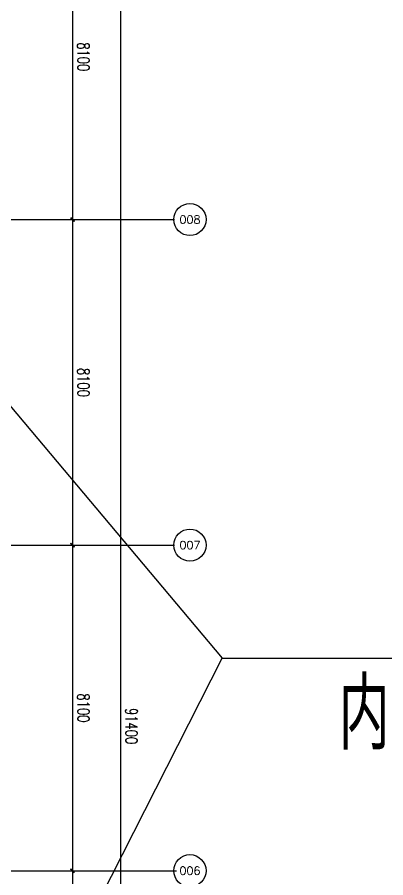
# Model space of a CAD drawing. Extents: x -954573 to 446329, y 489853 to 1226784.
# Drawn here: x -66059 to -56896, y 783045 to 804455 of the extents above; entities that cross this region are included whole.
import ezdxf
from ezdxf.enums import TextEntityAlignment as Align

# ---------------------------------------------------------------- set-up
doc = ezdxf.new("R2010")
doc.units = 0
doc.header["$LTSCALE"] = 10
doc.header["$MEASUREMENT"] = 0
doc.linetypes.add('10平面$0$DOTE', pattern=[2.42, 2, -0.2, 0.02, -0.2])
doc.layers.get('Defpoints').update_dxf_attribs({"color": 210})
for name, color, linetype in [('10平面$0$A-AXIS-D', 8, 'Continuous'), ('10平面$0$A-AXIS-DOTE', 8, '10平面$0$DOTE'), ('10平面$0$AS-WALL', 8, 'Continuous'), ('10平面$0$PUB_TEXT', 8, 'Continuous'), ('A-LIN-V', 9, 'Continuous'), ('建-引出', 3, 'Continuous')]:
    doc.layers.add(name, color=color, linetype=linetype)
doc.styles.add('10平面$0$_TCH_AXIS', font='COMPLEX', dxfattribs={"bigfont": 'GBCBIG'})
doc.styles.add('10平面$0$_TCH_DIM_T3', font='SIMPLEX', dxfattribs={"width": 0.705882, "bigfont": 'GBCBIG'})
doc.styles.add('10平面$0$A-DIM_T3', font='SIMPLEX', dxfattribs={"width": 0.705882, "bigfont": 'GBCBIG'})
doc.styles.add('A-STANDARD', font='SIMPLEX', dxfattribs={"bigfont": 'GBCBIG'})
doc.dimstyles.new('10平面$0$_TCH_ARCH&&100', dxfattribs={"dimtxt": 297.5, "dimasz": 100, "dimexe": 100, "dimexo": 100, "dimgap": 126.25, "dimtad": 1, "dimdec": 0, "dimzin": 0, "dimdsep": 46, "dimtxsty": '10平面$0$_TCH_DIM_T3', "dimblk": '10平面$0$_ArchTick', "dimcen": 0.09, "dimclrt": 7, "dimazin": 2, "dimtfac": 1, "dimtdec": 0, "dimtix": 1, "dimtmove": 2, "dimatfit": 3, "dimfxl": 0, "dimtolj": 1, "dimtzin": 0, "dimarcsym": 0})
doc.dimstyles.new('10平面$0$A-DIM&&100', dxfattribs={"dimtxt": 297.5, "dimasz": 100, "dimexe": 100, "dimexo": 100, "dimgap": 126.25, "dimtad": 1, "dimdec": 0, "dimzin": 0, "dimdsep": 46, "dimtxsty": '10平面$0$A-DIM_T3', "dimblk": '10平面$0$_ArchTick', "dimcen": 0.09, "dimclrt": 7, "dimazin": 2, "dimtfac": 1, "dimtdec": 0, "dimtix": 1, "dimtmove": 2, "dimatfit": 3, "dimfxl": 0, "dimtolj": 1, "dimtzin": 0, "dimarcsym": 0})

# ---------------------------------------------------------------- blocks, each defined once
blk = doc.blocks.new('10平面$0$_ArchTick')
at = {"color": 0, "linetype": 'ByBlock', "const_width": 0.4}
blk.add_lwpolyline([(-0.5, -0.5), (0.5, 0.5)], dxfattribs=at)
blk = doc.blocks.new('*D3014')
at = {"layer": '10平面$0$A-AXIS-D', "color": 0, "lineweight": -2}
for p, q in [((155366, 2700), (156152, 2700)), ((156052, 2700), (156052, -5400)), ((155366, -5400), (156152, -5400))]:
    blk.add_line(p, q, dxfattribs=at)
at = {"layer": 'Defpoints', "color": 0}
for p in [(155266, 2700), (155266, -5400), (156052, -5400)]:
    blk.add_point(p, dxfattribs=at)
at = {"layer": '10平面$0$A-AXIS-D', "color": 0, "lineweight": -2, "xscale": 100, "yscale": 100, "zscale": 100}
for p, rotation in [((156052, 2700), 90), ((156052, -5400), 270)]:
    blk.add_blockref('10平面$0$_ArchTick', p, dxfattribs=dict(at, rotation=rotation))
at = {"layer": '10平面$0$A-AXIS-D', "color": 7, "insert": (156327, -1350), "char_height": 297.5, "attachment_point": 5, "rotation": 270, "style": '10平面$0$A-DIM_T3'}
blk.add_mtext('\\A1;8100', dxfattribs=at)
blk = doc.blocks.new('*D3015')
at = {"layer": '10平面$0$A-AXIS-D', "color": 0, "lineweight": -2}
for p, q in [((155366, -5400), (156152, -5400)), ((156052, -5400), (156052, -13500)), ((155366, -13500), (156152, -13500))]:
    blk.add_line(p, q, dxfattribs=at)
at = {"layer": 'Defpoints', "color": 0}
for p in [(155266, -5400), (155266, -13500), (156052, -13500)]:
    blk.add_point(p, dxfattribs=at)
at = {"layer": '10平面$0$A-AXIS-D', "color": 0, "lineweight": -2, "xscale": 100, "yscale": 100, "zscale": 100}
for p, rotation in [((156052, -5400), 90), ((156052, -13500), 270)]:
    blk.add_blockref('10平面$0$_ArchTick', p, dxfattribs=dict(at, rotation=rotation))
at = {"layer": '10平面$0$A-AXIS-D', "color": 7, "insert": (156327, -9450), "char_height": 297.5, "attachment_point": 5, "rotation": 270, "style": '10平面$0$A-DIM_T3'}
blk.add_mtext('\\A1;8100', dxfattribs=at)
blk = doc.blocks.new('*D3016')
at = {"layer": '10平面$0$A-AXIS-D', "color": 0, "lineweight": -2}
for p, q in [((155366, -13500), (156152, -13500)), ((156052, -13500), (156052, -21600)), ((155366, -21600), (156152, -21600))]:
    blk.add_line(p, q, dxfattribs=at)
at = {"layer": 'Defpoints', "color": 0}
for p in [(155266, -13500), (155266, -21600), (156052, -21600)]:
    blk.add_point(p, dxfattribs=at)
at = {"layer": '10平面$0$A-AXIS-D', "color": 0, "lineweight": -2, "xscale": 100, "yscale": 100, "zscale": 100}
for p, rotation in [((156052, -13500), 90), ((156052, -21600), 270)]:
    blk.add_blockref('10平面$0$_ArchTick', p, dxfattribs=dict(at, rotation=rotation))
at = {"layer": '10平面$0$A-AXIS-D', "color": 7, "insert": (156327, -17550), "char_height": 297.5, "attachment_point": 5, "rotation": 270, "style": '10平面$0$A-DIM_T3'}
blk.add_mtext('\\A1;8100', dxfattribs=at)
blk = doc.blocks.new('*D3017')
at = {"layer": '10平面$0$A-AXIS-D', "color": 0, "lineweight": -2}
for p, q in [((155366, -21600), (156152, -21600)), ((156052, -21600), (156052, -26100)), ((155366, -26100), (156152, -26100))]:
    blk.add_line(p, q, dxfattribs=at)
at = {"layer": 'Defpoints', "color": 0}
for p in [(155266, -21600), (155266, -26100), (156052, -26100)]:
    blk.add_point(p, dxfattribs=at)
at = {"layer": '10平面$0$A-AXIS-D', "color": 0, "lineweight": -2, "xscale": 100, "yscale": 100, "zscale": 100}
for p, rotation in [((156052, -21600), 90), ((156052, -26100), 270)]:
    blk.add_blockref('10平面$0$_ArchTick', p, dxfattribs=dict(at, rotation=rotation))
at = {"layer": '10平面$0$A-AXIS-D', "color": 7, "insert": (156327, -23850), "char_height": 297.5, "attachment_point": 5, "rotation": 270, "style": '10平面$0$A-DIM_T3'}
blk.add_mtext('\\A1;4500', dxfattribs=at)
blk = doc.blocks.new('*D3047')
at = {"layer": '10平面$0$A-AXIS-D', "color": 0, "lineweight": -2}
for p, q in [((155366, 27700), (157342, 27700)), ((157242, 27700), (157242, -63700)), ((155366, -63700), (157342, -63700))]:
    blk.add_line(p, q, dxfattribs=at)
at = {"layer": 'Defpoints', "color": 0}
for p in [(155266, 27700), (155266, -63700), (157242, -63700)]:
    blk.add_point(p, dxfattribs=at)
at = {"layer": '10平面$0$A-AXIS-D', "color": 0, "lineweight": -2, "xscale": 100, "yscale": 100, "zscale": 100}
for p, rotation in [((157242, 27700), 90), ((157242, -63700), 270)]:
    blk.add_blockref('10平面$0$_ArchTick', p, dxfattribs=dict(at, rotation=rotation))
at = {"layer": '10平面$0$A-AXIS-D', "color": 7, "insert": (157517, -18000), "char_height": 297.5, "attachment_point": 5, "rotation": 270, "style": '10平面$0$_TCH_DIM_T3'}
blk.add_mtext('\\A1;91400', dxfattribs=at)
blk = doc.blocks.new('10平面$0$dote')
at = {"layer": '10平面$0$A-AXIS-D'}
for centre in [(158971.5, -5398.9), (158971.5, -13498.9), (158971.5, -21598.9)]:
    blk.add_circle(centre, 400, dxfattribs=at)
at = {"layer": '10平面$0$A-AXIS-DOTE'}
for p, q in [((134026.4, -5400), (158590, -5400)), ((134026.4, -13500), (158590, -13500)), ((134026.4, -21600), (158641.5, -21600))]:
    blk.add_line(p, q, dxfattribs=at)
at = {"layer": '10平面$0$PUB_TEXT', "style": '10平面$0$_TCH_AXIS'}
for s, p, p2 in [('008', (158710.5, -5500.4), (159232.4, -5500.4)), ('007', (158710.5, -13600.4), (159232.4, -13600.4)), ('006', (158710.5, -21700.4), (159232.4, -21700.4))]:
    blk.add_text(s, height=202.97, dxfattribs=at).set_placement(p, p2, align=Align.FIT)
at = {"layer": '10平面$0$A-AXIS-D'}
for base, p1, p2, dimstyle, picture, middle in [((157241.9, -63700), (155265.8, 27700), (155265.8, -63700), '10平面$0$_TCH_ARCH&&100', '*D3047', (157516.9, -18000)), ((156052.2, -5400), (155265.8, 2700), (155265.8, -5400), '10平面$0$A-DIM&&100', '*D3014', (156327.2, -1350)), ((156052.2, -13500), (155265.8, -5400), (155265.8, -13500), '10平面$0$A-DIM&&100', '*D3015', (156327.2, -9450)), ((156052.2, -21600), (155265.8, -13500), (155265.8, -21600), '10平面$0$A-DIM&&100', '*D3016', (156327.2, -17550)), ((156052.2, -26100), (155265.8, -21600), (155265.8, -26100), '10平面$0$A-DIM&&100', '*D3017', (156327.2, -23850))]:
    dim = blk.add_linear_dim(base=base, p1=p1, p2=p2, angle=270, dimstyle=dimstyle, override={"dimgap": 0}, dxfattribs=at)
    dim.commit()
    dim.dimension.update_dxf_attribs({"geometry": picture, "text_midpoint": middle, "dimtype": 129, "text_rotation": 270})
blk = doc.blocks.new('10平面')
at = {"layer": '10平面$0$AS-WALL'}
blk.add_blockref('10平面$0$dote', (-220736.4, 804820), dxfattribs=at)

msp = doc.modelspace()

# ---------------------------------------------------------------- block references
at = {"layer": 'A-LIN-V'}
msp.add_blockref('10平面', (0, 0), dxfattribs=at)

# ---------------------------------------------------------------- next in the draw order: linework, layer by layer
at = {"layer": '建-引出'}
for p, q in [((-74360, 804440), (-60960, 788510)), ((-74060, 762750), (-60960, 788510)), ((-60960, 788510), (-23600, 788510))]:
    msp.add_line(p, q, dxfattribs=at)

# ---------------------------------------------------------------- next in the draw order: texts
at = {"layer": '建-引出', "color": 7, "style": 'A-STANDARD'}
msp.add_text('内', height=1763, dxfattribs=at).set_placement((-58066.7, 786235))

doc.saveas('drawing.dxf')
